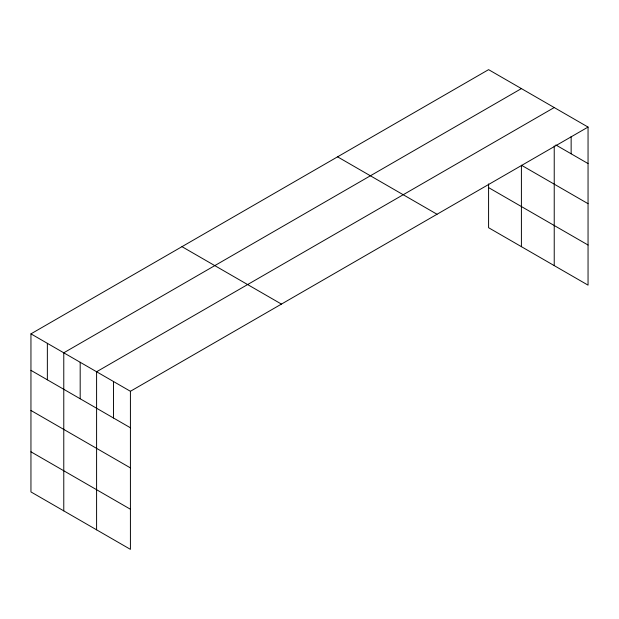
<?xml version="1.0" encoding="UTF-8"?>
<svg xmlns="http://www.w3.org/2000/svg" width="619" height="619" viewBox="0 0 619 619"><rect width="100%" height="100%" fill="white"/><g stroke="black" fill="none" stroke-linecap="round" stroke-linejoin="round"><path stroke-width="0.93" d="M588.05 127.073L130.416 391.285L130.416 549.355L30.95 491.927L30.95 333.858L488.584 69.645L588.05 127.073L588.05 285.142L488.584 227.715L488.584 183.92M554.229 145.945L554.229 265.621M521.407 88.594L63.772 352.807L63.772 510.884M554.229 107.544L96.595 371.756L96.595 529.833M555.839 144.962L588.05 163.563M588.05 203.682L521.407 165.211L521.407 246.672M488.584 187.596L588.05 245.023M337.564 156.831L437.029 214.259M181.971 246.664L281.436 304.091M30.95 333.858L130.416 391.285M30.95 370.348L130.416 427.775M30.95 410.467L130.416 467.894M30.95 451.808L130.416 509.236M571.144 136.513L571.144 153.798M113.509 381.521L113.509 418.011M80.184 362.285L80.184 398.775M47.361 343.328L47.361 379.818"/></g></svg>
